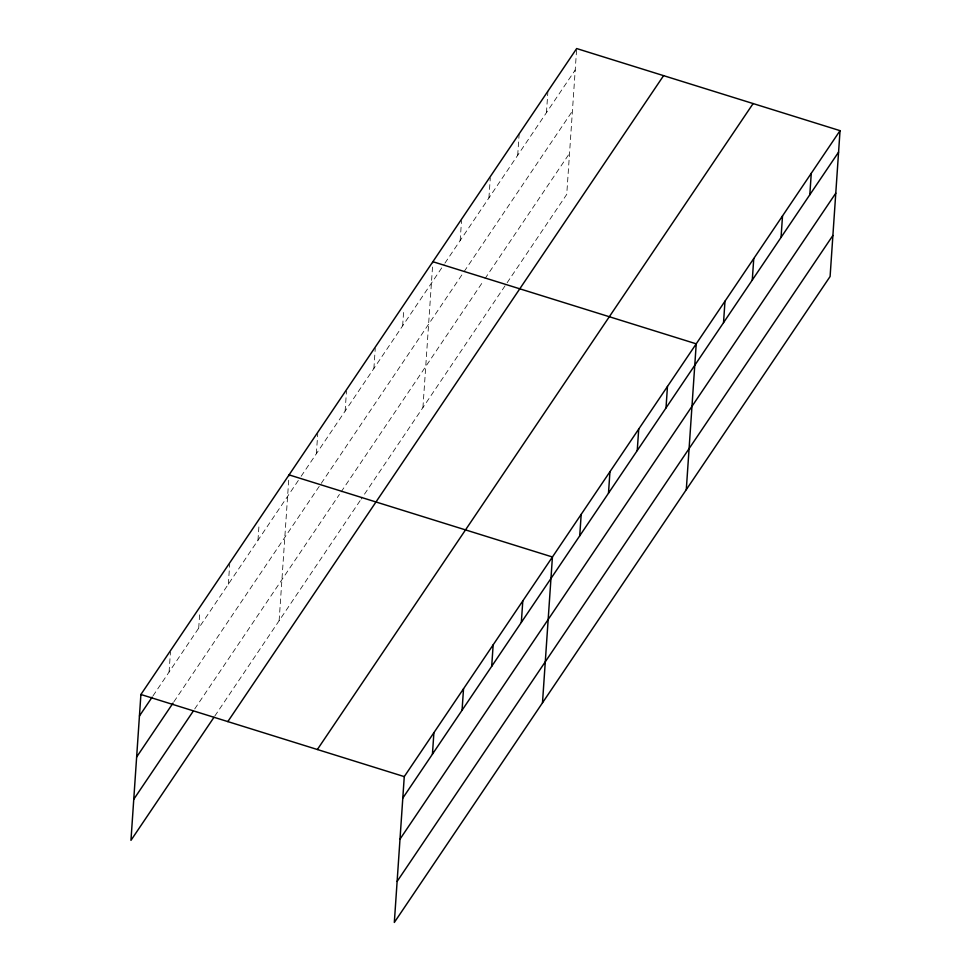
<?xml version="1.0" encoding="UTF-8"?>
<svg xmlns="http://www.w3.org/2000/svg" width="971" height="971" viewBox="0 0 971 971"><rect width="100%" height="100%" fill="white"/><g stroke="black" fill="none" stroke-linecap="round" stroke-linejoin="round"><path stroke-width="0.73" stroke-dasharray="4.86 3.64" d="M169.075 672.041L170.447 652.002M198.715 628.128L199.783 612.373M228.343 584.202L229.702 564.151M257.97 540.277L259.051 524.522M279.126 620.712L288.97 476.312M316.364 453.712L317.735 433.673M345.13 411.085L346.489 391.046M373.884 368.446L375.255 348.407M402.649 325.819L403.718 310.077M422.931 407.553L432.775 263.141M460.169 240.553L461.541 220.514M488.923 197.926L490.294 177.875M517.689 155.287L519.157 133.816M546.455 112.66L547.911 91.177M576.58 49.982L566.736 194.394L361.176 499.082M152.993 695.891L300.294 477.538M301.144 476.288L444.099 264.379M444.936 263.129L575.208 70.021M173.894 701.79L463.288 272.815M464.138 271.564L572.417 111.07M194.722 708.939L339.449 494.409M341.137 491.896L483.242 281.25M484.942 278.738L569.528 153.345M214.785 716.088L360.338 500.344"/><path stroke-width="1.46" d="M840.036 130.66L404.264 776.606L394.323 922.45L830.096 276.504L840.036 130.66L576.677 48.55L140.904 694.496L130.964 840.34L213.936 717.351M432.435 754.164L433.903 732.692M462.062 710.238L463.531 688.767M491.702 666.312L493.159 644.841M521.33 622.387L522.799 600.915M542.486 702.834L552.426 556.99L289.067 474.88M579.723 535.834L581.192 514.351M608.489 493.195L609.946 471.724M637.243 450.568L638.712 429.097M666.009 407.929L667.465 386.458M686.291 489.663L696.231 343.831L432.872 261.709M723.529 322.663L724.985 301.192M752.282 280.036L753.751 258.565M781.048 237.41L782.517 215.926M809.814 194.77L811.271 173.299M139.448 715.967L152.144 697.142M136.644 757.016L173.056 703.053M133.767 799.291L193.035 711.452M227.821 721.599L663.581 75.653M317.359 749.515L753.12 103.569M402.807 798.089L838.568 152.144M400.003 839.126L835.776 193.18M397.127 881.413L832.887 235.468M140.904 694.496L404.264 776.606"/></g></svg>
